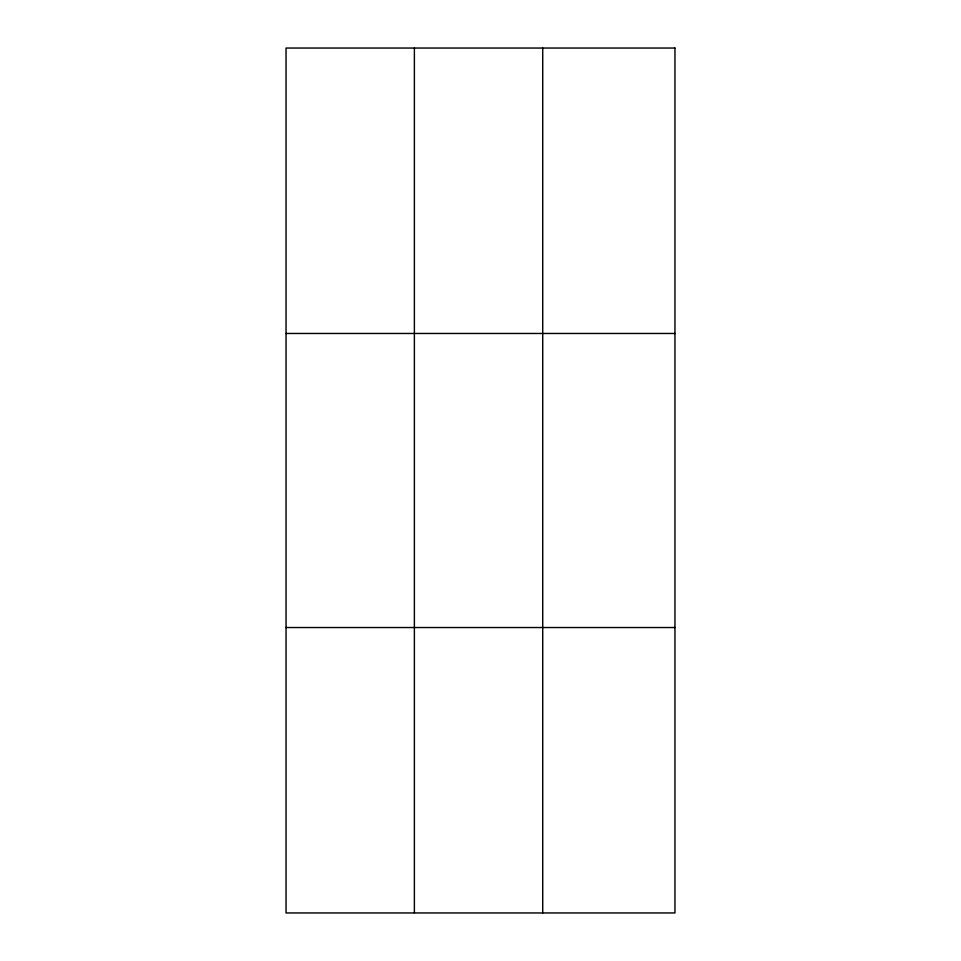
<?xml version="1.0" encoding="UTF-8"?>
<svg xmlns="http://www.w3.org/2000/svg" width="961" height="961" viewBox="0 0 961 961"><rect width="100%" height="100%" fill="white"/><g stroke="black" fill="none" stroke-linecap="round" stroke-linejoin="round"><path stroke-width="1.44" d="M414.383 48.05L414.383 912.95M542.725 48.05L542.725 912.95M286.042 333.467L674.958 333.467M286.042 627.533L674.958 627.533M674.958 48.05L674.958 912.95L286.042 912.95L286.042 48.05L674.958 48.05"/></g></svg>
